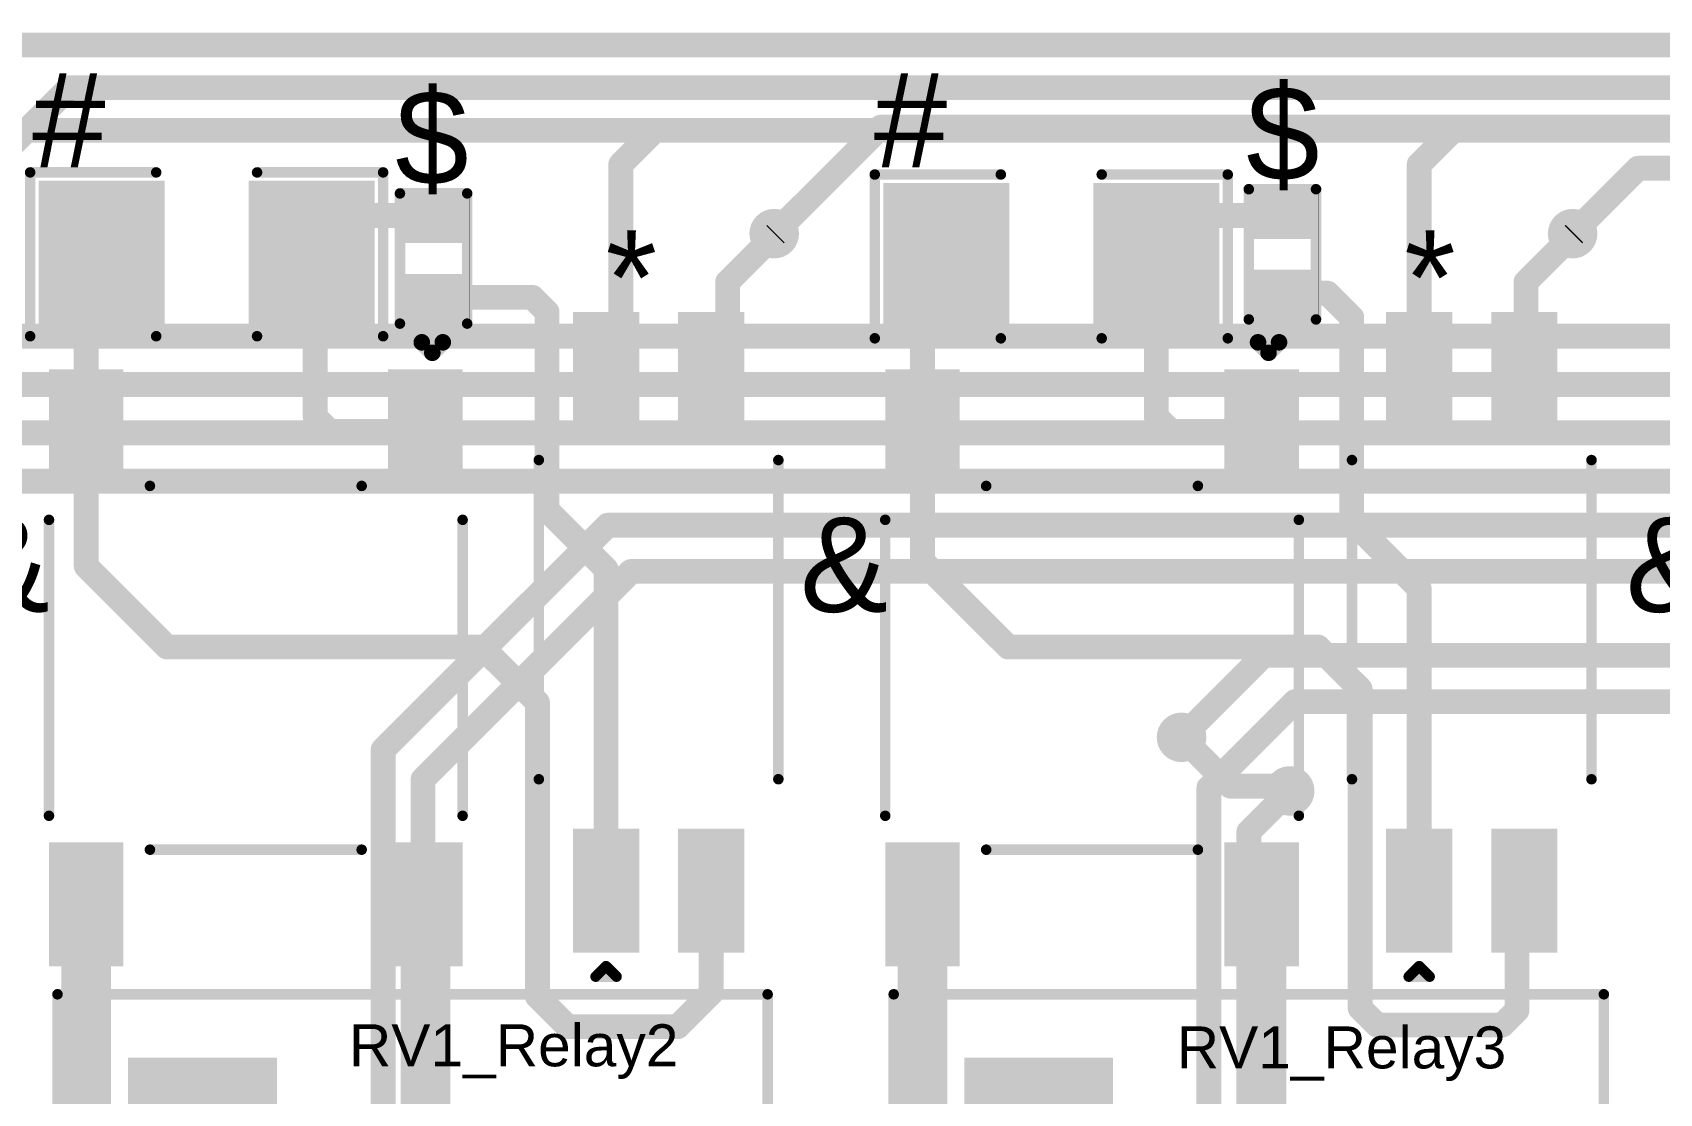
# Model space of a CAD drawing. Header units: millimetres. Extents: x -0.15 to 3.79, y -0.54 to 3.26.
# Drawn here: x 1.452 to 2.226, y 0.26 to 0.766 of the extents above; entities that cross this region are included whole.
import ezdxf

# ---------------------------------------------------------------- set-up
doc = ezdxf.new("R2010")
doc.units = ezdxf.units.MM
doc.header["$MEASUREMENT"] = 0
for name, color, linetype in [('BottomLayer', 5, 'Continuous'), ('BottomSolder', 6, 'Continuous'), ('MultiLayer', 9, 'Continuous'), ('PadHoleLayer', 156, 'Continuous'), ('TopLayer', 1, 'Continuous'), ('TopOverlay', 2, 'Continuous'), ('TopPaste', 8, 'Continuous'), ('TopSolder', 216, 'Continuous'), ('ViaHoleLayer', 16, 'Continuous')]:
    doc.layers.add(name, color=color, linetype=linetype)
doc.styles.add('Arial', font='', dxfattribs={"height": 0.2})
doc.styles.get('Arial').set_extended_font_data('Arial')

# ---------------------------------------------------------------- blocks, each defined once
blk = doc.blocks.new('ERZ_V07D680_8')
at = {"layer": 'BottomLayer'}
blk.add_hatch(color=5, dxfattribs=at).paths.add_polyline_path([(-0.13543, 0.0748), (-0.06457, 0.0748), (-0.06457, 0.00394), (-0.13543, 0.00394)])
h = blk.add_hatch(color=5, dxfattribs=at)
edge = h.paths.add_edge_path()
edge.add_arc((0.1, -0.03937), 0.03543, 0, 360)
at = {"layer": 'BottomSolder'}
h = blk.add_hatch(color=6, dxfattribs=at)
edge = h.paths.add_edge_path()
edge.add_arc((-0.1, 0.03937), 0.01575, 0, 360)
h = blk.add_hatch(color=6, dxfattribs=at)
edge = h.paths.add_edge_path()
edge.add_arc((0.1, -0.03937), 0.01575, 0, 360)
at = {"layer": 'MultiLayer'}
blk.add_hatch(color=9, dxfattribs=at).paths.add_polyline_path([(-0.13543, 0.0748), (-0.06457, 0.0748), (-0.06457, 0.00394), (-0.13543, 0.00394)])
h = blk.add_hatch(color=9, dxfattribs=at)
edge = h.paths.add_edge_path()
edge.add_arc((0.1, -0.03937), 0.03543, 0, 360)
at = {"layer": 'PadHoleLayer'}
h = blk.add_hatch(color=156, dxfattribs=at)
edge = h.paths.add_edge_path()
edge.add_arc((-0.1, 0.03937), 0.01575, 0, 360)
h = blk.add_hatch(color=156, dxfattribs=at)
edge = h.paths.add_edge_path()
edge.add_arc((0.1, -0.03937), 0.01575, 0, 360)
at = {"layer": 'TopLayer'}
blk.add_hatch(color=1, dxfattribs=at).paths.add_polyline_path([(-0.13543, 0.0748), (-0.06457, 0.0748), (-0.06457, 0.00394), (-0.13543, 0.00394)])
h = blk.add_hatch(color=1, dxfattribs=at)
edge = h.paths.add_edge_path()
edge.add_arc((0.1, -0.03937), 0.03543, 0, 360)
at = {"layer": 'TopSolder'}
h = blk.add_hatch(color=216, dxfattribs=at)
edge = h.paths.add_edge_path()
edge.add_arc((-0.1, 0.03937), 0.01575, 0, 360)
h = blk.add_hatch(color=216, dxfattribs=at)
edge = h.paths.add_edge_path()
edge.add_arc((0.1, -0.03937), 0.01575, 0, 360)
at = {"layer": 'TopOverlay', "const_width": 0.005}
for points in [[(-0.169, -0.104), (-0.169, 0.105)], [(-0.169, 0.105), (0.169, 0.105)], [(0.169, -0.104), (0.169, 0.105)], [(-0.169, -0.104), (0.169, -0.104)]]:
    blk.add_lwpolyline(points, dxfattribs=at)
at = {"layer": 'TopOverlay', "const_width": 0.0025}
for points in [[(-0.17025, 0.105, 1), (-0.16775, 0.105, 1)], [(-0.17025, 0.105, 1), (-0.16775, 0.105, 1)], [(0.16775, 0.105, 1), (0.17025, 0.105, 1)], [(0.16775, 0.105, 1), (0.17025, 0.105, 1)], [(-0.17025, -0.104, 1), (-0.16775, -0.104, 1)], [(-0.17025, -0.104, 1), (-0.16775, -0.104, 1)], [(0.16775, -0.104, 1), (0.17025, -0.104, 1)], [(0.16775, -0.104, 1), (0.17025, -0.104, 1)]]:
    blk.add_lwpolyline(points, format="xyb", close=True, dxfattribs=at)
blk = doc.blocks.new('ERZ_V07D680_9')
at = {"layer": 'BottomLayer'}
blk.add_hatch(color=5, dxfattribs=at).paths.add_polyline_path([(-0.13543, 0.0748), (-0.06457, 0.0748), (-0.06457, 0.00394), (-0.13543, 0.00394)])
h = blk.add_hatch(color=5, dxfattribs=at)
edge = h.paths.add_edge_path()
edge.add_arc((0.1, -0.03937), 0.03543, 0, 360)
at = {"layer": 'BottomSolder'}
h = blk.add_hatch(color=6, dxfattribs=at)
edge = h.paths.add_edge_path()
edge.add_arc((-0.1, 0.03937), 0.01575, 0, 360)
h = blk.add_hatch(color=6, dxfattribs=at)
edge = h.paths.add_edge_path()
edge.add_arc((0.1, -0.03937), 0.01575, 0, 360)
at = {"layer": 'MultiLayer'}
blk.add_hatch(color=9, dxfattribs=at).paths.add_polyline_path([(-0.13543, 0.0748), (-0.06457, 0.0748), (-0.06457, 0.00394), (-0.13543, 0.00394)])
h = blk.add_hatch(color=9, dxfattribs=at)
edge = h.paths.add_edge_path()
edge.add_arc((0.1, -0.03937), 0.03543, 0, 360)
at = {"layer": 'PadHoleLayer'}
h = blk.add_hatch(color=156, dxfattribs=at)
edge = h.paths.add_edge_path()
edge.add_arc((-0.1, 0.03937), 0.01575, 0, 360)
h = blk.add_hatch(color=156, dxfattribs=at)
edge = h.paths.add_edge_path()
edge.add_arc((0.1, -0.03937), 0.01575, 0, 360)
at = {"layer": 'TopLayer'}
blk.add_hatch(color=1, dxfattribs=at).paths.add_polyline_path([(-0.13543, 0.0748), (-0.06457, 0.0748), (-0.06457, 0.00394), (-0.13543, 0.00394)])
h = blk.add_hatch(color=1, dxfattribs=at)
edge = h.paths.add_edge_path()
edge.add_arc((0.1, -0.03937), 0.03543, 0, 360)
at = {"layer": 'TopSolder'}
h = blk.add_hatch(color=216, dxfattribs=at)
edge = h.paths.add_edge_path()
edge.add_arc((-0.1, 0.03937), 0.01575, 0, 360)
h = blk.add_hatch(color=216, dxfattribs=at)
edge = h.paths.add_edge_path()
edge.add_arc((0.1, -0.03937), 0.01575, 0, 360)
at = {"layer": 'TopOverlay', "const_width": 0.005}
for points in [[(-0.169, -0.104), (-0.169, 0.105)], [(-0.169, 0.105), (0.169, 0.105)], [(0.169, -0.104), (0.169, 0.105)], [(-0.169, -0.104), (0.169, -0.104)]]:
    blk.add_lwpolyline(points, dxfattribs=at)
at = {"layer": 'TopOverlay', "const_width": 0.0025}
for points in [[(-0.17025, 0.105, 1), (-0.16775, 0.105, 1)], [(-0.17025, 0.105, 1), (-0.16775, 0.105, 1)], [(0.16775, 0.105, 1), (0.17025, 0.105, 1)], [(0.16775, 0.105, 1), (0.17025, 0.105, 1)], [(-0.17025, -0.104, 1), (-0.16775, -0.104, 1)], [(-0.17025, -0.104, 1), (-0.16775, -0.104, 1)], [(0.16775, -0.104, 1), (0.17025, -0.104, 1)], [(0.16775, -0.104, 1), (0.17025, -0.104, 1)]]:
    blk.add_lwpolyline(points, format="xyb", close=True, dxfattribs=at)
blk = doc.blocks.new('C___1206_42')
at = {"layer": 'TopLayer'}
for points in [[(-0.08, 0.035), (-0.02, 0.035), (-0.02, -0.035), (-0.08, -0.035)], [(0.02, 0.035), (0.08, 0.035), (0.08, -0.035), (0.02, -0.035)]]:
    blk.add_hatch(color=1, dxfattribs=at).paths.add_polyline_path(points)
at = {"layer": 'TopPaste'}
for points in [[(-0.08, 0.035), (-0.02, 0.035), (-0.02, -0.035), (-0.08, -0.035)], [(0.02, 0.035), (0.08, 0.035), (0.08, -0.035), (0.02, -0.035)]]:
    blk.add_hatch(color=8, dxfattribs=at).paths.add_polyline_path(points)
at = {"layer": 'TopSolder'}
for points in [[(-0.08, 0.035), (-0.02, 0.035), (-0.02, -0.035), (-0.08, -0.035)], [(0.02, 0.035), (0.08, 0.035), (0.08, -0.035), (0.02, -0.035)]]:
    blk.add_hatch(color=216, dxfattribs=at).paths.add_polyline_path(points)
at = {"layer": 'TopOverlay', "const_width": 0.005}
for points in [[(-0.084, -0.039), (-0.084, 0.039)], [(-0.084, 0.039), (-0.024, 0.039)], [(0.024, 0.039), (0.084, 0.039)], [(0.084, -0.039), (0.084, 0.039)], [(-0.084, -0.039), (-0.024, -0.039)], [(0.024, -0.039), (0.084, -0.039)]]:
    blk.add_lwpolyline(points, dxfattribs=at)
at = {"layer": 'TopOverlay', "const_width": 0.0025}
for points in [[(-0.08525, 0.039, 1), (-0.08275, 0.039, 1)], [(-0.08525, 0.039, 1), (-0.08275, 0.039, 1)], [(-0.02525, 0.039, 1), (-0.02275, 0.039, 1)], [(0.02275, 0.039, 1), (0.02525, 0.039, 1)], [(0.08275, 0.039, 1), (0.08525, 0.039, 1)], [(0.08275, 0.039, 1), (0.08525, 0.039, 1)], [(-0.08525, -0.039, 1), (-0.08275, -0.039, 1)], [(-0.08525, -0.039, 1), (-0.08275, -0.039, 1)], [(-0.02525, -0.039, 1), (-0.02275, -0.039, 1)], [(0.02275, -0.039, 1), (0.02525, -0.039, 1)], [(0.08275, -0.039, 1), (0.08525, -0.039, 1)], [(0.08275, -0.039, 1), (0.08525, -0.039, 1)]]:
    blk.add_lwpolyline(points, format="xyb", close=True, dxfattribs=at)
blk = doc.blocks.new('C___1206_43')
at = {"layer": 'TopLayer'}
for points in [[(-0.08, 0.035), (-0.02, 0.035), (-0.02, -0.035), (-0.08, -0.035)], [(0.02, 0.035), (0.08, 0.035), (0.08, -0.035), (0.02, -0.035)]]:
    blk.add_hatch(color=1, dxfattribs=at).paths.add_polyline_path(points)
at = {"layer": 'TopPaste'}
for points in [[(-0.08, 0.035), (-0.02, 0.035), (-0.02, -0.035), (-0.08, -0.035)], [(0.02, 0.035), (0.08, 0.035), (0.08, -0.035), (0.02, -0.035)]]:
    blk.add_hatch(color=8, dxfattribs=at).paths.add_polyline_path(points)
at = {"layer": 'TopSolder'}
for points in [[(-0.08, 0.035), (-0.02, 0.035), (-0.02, -0.035), (-0.08, -0.035)], [(0.02, 0.035), (0.08, 0.035), (0.08, -0.035), (0.02, -0.035)]]:
    blk.add_hatch(color=216, dxfattribs=at).paths.add_polyline_path(points)
at = {"layer": 'TopOverlay', "const_width": 0.005}
for points in [[(-0.084, -0.039), (-0.084, 0.039)], [(-0.084, 0.039), (-0.024, 0.039)], [(0.024, 0.039), (0.084, 0.039)], [(0.084, -0.039), (0.084, 0.039)], [(-0.084, -0.039), (-0.024, -0.039)], [(0.024, -0.039), (0.084, -0.039)]]:
    blk.add_lwpolyline(points, dxfattribs=at)
at = {"layer": 'TopOverlay', "const_width": 0.0025}
for points in [[(-0.08525, 0.039, 1), (-0.08275, 0.039, 1)], [(-0.08525, 0.039, 1), (-0.08275, 0.039, 1)], [(-0.02525, 0.039, 1), (-0.02275, 0.039, 1)], [(0.02275, 0.039, 1), (0.02525, 0.039, 1)], [(0.08275, 0.039, 1), (0.08525, 0.039, 1)], [(0.08275, 0.039, 1), (0.08525, 0.039, 1)], [(-0.08525, -0.039, 1), (-0.08275, -0.039, 1)], [(-0.08525, -0.039, 1), (-0.08275, -0.039, 1)], [(-0.02525, -0.039, 1), (-0.02275, -0.039, 1)], [(0.02275, -0.039, 1), (0.02525, -0.039, 1)], [(0.08275, -0.039, 1), (0.08525, -0.039, 1)], [(0.08275, -0.039, 1), (0.08525, -0.039, 1)]]:
    blk.add_lwpolyline(points, format="xyb", close=True, dxfattribs=at)
blk = doc.blocks.new('SOP_4_1_27_________B____2_6___62')
at = {"layer": 'TopLayer'}
for points in [[(-0.15256, 0.04075), (-0.0935, 0.04075), (-0.0935, 0.00925), (-0.15256, 0.00925)], [(0.0935, 0.04075), (0.15256, 0.04075), (0.15256, 0.00925), (0.0935, 0.00925)], [(0.0935, 0.04075), (0.15256, 0.04075), (0.15256, 0.00925), (0.0935, 0.00925)], [(-0.15256, -0.00925), (-0.0935, -0.00925), (-0.0935, -0.04075), (-0.15256, -0.04075)], [(0.0935, -0.00925), (0.15256, -0.00925), (0.15256, -0.04075), (0.0935, -0.04075)]]:
    blk.add_hatch(color=1, dxfattribs=at).paths.add_polyline_path(points)
at = {"layer": 'TopPaste'}
for points in [[(-0.15256, 0.04075), (-0.0935, 0.04075), (-0.0935, 0.00925), (-0.15256, 0.00925)], [(0.0935, 0.04075), (0.15256, 0.04075), (0.15256, 0.00925), (0.0935, 0.00925)], [(0.0935, 0.04075), (0.15256, 0.04075), (0.15256, 0.00925), (0.0935, 0.00925)], [(-0.15256, -0.00925), (-0.0935, -0.00925), (-0.0935, -0.04075), (-0.15256, -0.04075)], [(0.0935, -0.00925), (0.15256, -0.00925), (0.15256, -0.04075), (0.0935, -0.04075)]]:
    blk.add_hatch(color=8, dxfattribs=at).paths.add_polyline_path(points)
at = {"layer": 'TopSolder'}
for points in [[(-0.15256, 0.04075), (-0.0935, 0.04075), (-0.0935, 0.00925), (-0.15256, 0.00925)], [(0.0935, 0.04075), (0.15256, 0.04075), (0.15256, 0.00925), (0.0935, 0.00925)], [(0.0935, 0.04075), (0.15256, 0.04075), (0.15256, 0.00925), (0.0935, 0.00925)], [(-0.15256, -0.00925), (-0.0935, -0.00925), (-0.0935, -0.04075), (-0.15256, -0.04075)], [(0.0935, -0.00925), (0.15256, -0.00925), (0.15256, -0.04075), (0.0935, -0.04075)]]:
    blk.add_hatch(color=216, dxfattribs=at).paths.add_polyline_path(points)
at = {"layer": 'TopOverlay', "const_width": 0.005}
for points in [[(-0.07, 0.057), (0.082, 0.057)], [(-0.164, 0.03), (-0.164, 0.02)], [(-0.164, 0.03), (-0.159, 0.025)], [(-0.159, 0.025), (-0.164, 0.02)], [(-0.07, -0.057), (0.082, -0.057)]]:
    blk.add_lwpolyline(points, dxfattribs=at)
at = {"layer": 'TopOverlay', "const_width": 0.0025}
for points in [[(-0.07125, 0.057, 1), (-0.06875, 0.057, 1)], [(0.08075, 0.057, 1), (0.08325, 0.057, 1)], [(-0.16525, 0.03, 1), (-0.16275, 0.03, 1)], [(-0.16525, 0.03, 1), (-0.16275, 0.03, 1)], [(-0.16025, 0.025, 1), (-0.15775, 0.025, 1)], [(-0.16025, 0.025, 1), (-0.15775, 0.025, 1)], [(-0.16525, 0.02, 1), (-0.16275, 0.02, 1)], [(-0.16525, 0.02, 1), (-0.16275, 0.02, 1)], [(-0.07125, -0.057, 1), (-0.06875, -0.057, 1)], [(0.08075, -0.057, 1), (0.08325, -0.057, 1)]]:
    blk.add_lwpolyline(points, format="xyb", close=True, dxfattribs=at)
blk = doc.blocks.new('SOP_4_1_27_________B____2_6___63')
at = {"layer": 'TopLayer'}
for points in [[(-0.15256, 0.04075), (-0.0935, 0.04075), (-0.0935, 0.00925), (-0.15256, 0.00925)], [(0.0935, 0.04075), (0.15256, 0.04075), (0.15256, 0.00925), (0.0935, 0.00925)], [(0.0935, 0.04075), (0.15256, 0.04075), (0.15256, 0.00925), (0.0935, 0.00925)], [(-0.15256, -0.00925), (-0.0935, -0.00925), (-0.0935, -0.04075), (-0.15256, -0.04075)], [(0.0935, -0.00925), (0.15256, -0.00925), (0.15256, -0.04075), (0.0935, -0.04075)]]:
    blk.add_hatch(color=1, dxfattribs=at).paths.add_polyline_path(points)
at = {"layer": 'TopPaste'}
for points in [[(-0.15256, 0.04075), (-0.0935, 0.04075), (-0.0935, 0.00925), (-0.15256, 0.00925)], [(0.0935, 0.04075), (0.15256, 0.04075), (0.15256, 0.00925), (0.0935, 0.00925)], [(0.0935, 0.04075), (0.15256, 0.04075), (0.15256, 0.00925), (0.0935, 0.00925)], [(-0.15256, -0.00925), (-0.0935, -0.00925), (-0.0935, -0.04075), (-0.15256, -0.04075)], [(0.0935, -0.00925), (0.15256, -0.00925), (0.15256, -0.04075), (0.0935, -0.04075)]]:
    blk.add_hatch(color=8, dxfattribs=at).paths.add_polyline_path(points)
at = {"layer": 'TopSolder'}
for points in [[(-0.15256, 0.04075), (-0.0935, 0.04075), (-0.0935, 0.00925), (-0.15256, 0.00925)], [(0.0935, 0.04075), (0.15256, 0.04075), (0.15256, 0.00925), (0.0935, 0.00925)], [(0.0935, 0.04075), (0.15256, 0.04075), (0.15256, 0.00925), (0.0935, 0.00925)], [(-0.15256, -0.00925), (-0.0935, -0.00925), (-0.0935, -0.04075), (-0.15256, -0.04075)], [(0.0935, -0.00925), (0.15256, -0.00925), (0.15256, -0.04075), (0.0935, -0.04075)]]:
    blk.add_hatch(color=216, dxfattribs=at).paths.add_polyline_path(points)
at = {"layer": 'TopOverlay', "const_width": 0.005}
for points in [[(-0.07, 0.057), (0.082, 0.057)], [(-0.164, 0.03), (-0.164, 0.02)], [(-0.164, 0.03), (-0.159, 0.025)], [(-0.159, 0.025), (-0.164, 0.02)], [(-0.07, -0.057), (0.082, -0.057)]]:
    blk.add_lwpolyline(points, dxfattribs=at)
at = {"layer": 'TopOverlay', "const_width": 0.0025}
for points in [[(-0.07125, 0.057, 1), (-0.06875, 0.057, 1)], [(0.08075, 0.057, 1), (0.08325, 0.057, 1)], [(-0.16525, 0.03, 1), (-0.16275, 0.03, 1)], [(-0.16525, 0.03, 1), (-0.16275, 0.03, 1)], [(-0.16025, 0.025, 1), (-0.15775, 0.025, 1)], [(-0.16025, 0.025, 1), (-0.15775, 0.025, 1)], [(-0.16525, 0.02, 1), (-0.16275, 0.02, 1)], [(-0.16525, 0.02, 1), (-0.16275, 0.02, 1)], [(-0.07125, -0.057, 1), (-0.06875, -0.057, 1)], [(0.08075, -0.057, 1), (0.08325, -0.057, 1)]]:
    blk.add_lwpolyline(points, format="xyb", close=True, dxfattribs=at)
blk = doc.blocks.new('R___0402_100')
at = {"layer": 'TopLayer'}
for points in [[(-0.0275, -0.0125), (-0.0275, 0.0125), (-0.0095, 0.0125), (-0.0095, -0.0125)], [(0.0095, -0.0125), (0.0095, 0.0125), (0.0275, 0.0125), (0.0275, -0.0125)]]:
    blk.add_hatch(color=1, dxfattribs=at).paths.add_polyline_path(points)
at = {"layer": 'TopPaste'}
for points in [[(-0.0275, -0.0125), (-0.0275, 0.0125), (-0.0095, 0.0125), (-0.0095, -0.0125)], [(0.0095, -0.0125), (0.0095, 0.0125), (0.0275, 0.0125), (0.0275, -0.0125)]]:
    blk.add_hatch(color=8, dxfattribs=at).paths.add_polyline_path(points)
at = {"layer": 'TopSolder'}
for points in [[(-0.02967, -0.01467), (-0.02967, 0.01467), (-0.00733, 0.01467), (-0.00733, -0.01467)], [(0.00733, -0.01467), (0.00733, 0.01467), (0.02967, 0.01467), (0.02967, -0.01467)]]:
    blk.add_hatch(color=216, dxfattribs=at).paths.add_polyline_path(points)
at = {"layer": 'TopOverlay'}
for points, const_width in [([(-0.031, 0.016), (0.031, 0.016)], 0.005), ([(-0.031, 0.016), (-0.031, -0.016)], 0.005), ([(0.031, 0.016), (0.031, -0.016)], 0.005), ([(-0.031, -0.016), (0.031, -0.016)], 0.005), ([(-0.032, -0.017), (0.032, -0.017)], 0.000127)]:
    blk.add_lwpolyline(points, dxfattribs=dict(at, const_width=const_width))
for points, const_width in [([(-0.03225, 0.016, 1), (-0.02975, 0.016, 1)], 0.0025), ([(-0.03225, 0.016, 1), (-0.02975, 0.016, 1)], 0.0025), ([(0.02975, 0.016, 1), (0.03225, 0.016, 1)], 0.0025), ([(0.02975, 0.016, 1), (0.03225, 0.016, 1)], 0.0025), ([(-0.03225, -0.016, 1), (-0.02975, -0.016, 1)], 0.0025), ([(-0.03225, -0.016, 1), (-0.02975, -0.016, 1)], 0.0025), ([(0.02975, -0.016, 1), (0.03225, -0.016, 1)], 0.0025), ([(0.02975, -0.016, 1), (0.03225, -0.016, 1)], 0.0025), ([(-0.03203, -0.017, 1), (-0.03197, -0.017, 1)], 0.0000635), ([(0.03197, -0.017, 1), (0.03203, -0.017, 1)], 0.0000635)]:
    blk.add_lwpolyline(points, format="xyb", close=True, dxfattribs=dict(at, const_width=const_width))
blk = doc.blocks.new('R___0402_101')
at = {"layer": 'TopLayer'}
for points in [[(-0.0275, -0.0125), (-0.0275, 0.0125), (-0.0095, 0.0125), (-0.0095, -0.0125)], [(0.0095, -0.0125), (0.0095, 0.0125), (0.0275, 0.0125), (0.0275, -0.0125)]]:
    blk.add_hatch(color=1, dxfattribs=at).paths.add_polyline_path(points)
at = {"layer": 'TopPaste'}
for points in [[(-0.0275, -0.0125), (-0.0275, 0.0125), (-0.0095, 0.0125), (-0.0095, -0.0125)], [(0.0095, -0.0125), (0.0095, 0.0125), (0.0275, 0.0125), (0.0275, -0.0125)]]:
    blk.add_hatch(color=8, dxfattribs=at).paths.add_polyline_path(points)
at = {"layer": 'TopSolder'}
for points in [[(-0.02967, -0.01467), (-0.02967, 0.01467), (-0.00733, 0.01467), (-0.00733, -0.01467)], [(0.00733, -0.01467), (0.00733, 0.01467), (0.02967, 0.01467), (0.02967, -0.01467)]]:
    blk.add_hatch(color=216, dxfattribs=at).paths.add_polyline_path(points)
at = {"layer": 'TopOverlay'}
for points, const_width in [([(-0.031, 0.016), (-0.031, -0.016)], 0.005), ([(-0.031, 0.016), (0.031, 0.016)], 0.005), ([(0.031, 0.016), (0.031, -0.016)], 0.005), ([(-0.031, -0.016), (0.031, -0.016)], 0.005), ([(-0.032, -0.017), (0.032, -0.017)], 0.000127)]:
    blk.add_lwpolyline(points, dxfattribs=dict(at, const_width=const_width))
for points, const_width in [([(-0.03225, 0.016, 1), (-0.02975, 0.016, 1)], 0.0025), ([(-0.03225, 0.016, 1), (-0.02975, 0.016, 1)], 0.0025), ([(0.02975, 0.016, 1), (0.03225, 0.016, 1)], 0.0025), ([(0.02975, 0.016, 1), (0.03225, 0.016, 1)], 0.0025), ([(-0.03225, -0.016, 1), (-0.02975, -0.016, 1)], 0.0025), ([(-0.03225, -0.016, 1), (-0.02975, -0.016, 1)], 0.0025), ([(0.02975, -0.016, 1), (0.03225, -0.016, 1)], 0.0025), ([(0.02975, -0.016, 1), (0.03225, -0.016, 1)], 0.0025), ([(-0.03203, -0.017, 1), (-0.03197, -0.017, 1)], 0.0000635), ([(0.03197, -0.017, 1), (0.03203, -0.017, 1)], 0.0000635)]:
    blk.add_lwpolyline(points, format="xyb", close=True, dxfattribs=dict(at, const_width=const_width))
blk = doc.blocks.new('ABS_184')
at = {"layer": 'TopLayer'}
for points in [[(-0.14213, 0.09843), (-0.08307, 0.09843), (-0.08307, 0.06299), (-0.14213, 0.06299)], [(0.08307, 0.09843), (0.14213, 0.09843), (0.14213, 0.06299), (0.08307, 0.06299)], [(-0.14213, -0.06299), (-0.08307, -0.06299), (-0.08307, -0.09843), (-0.14213, -0.09843)], [(0.08307, -0.06299), (0.14213, -0.06299), (0.14213, -0.09843), (0.08307, -0.09843)]]:
    blk.add_hatch(color=1, dxfattribs=at).paths.add_polyline_path(points)
at = {"layer": 'TopPaste'}
for points in [[(-0.14213, 0.09843), (-0.08307, 0.09843), (-0.08307, 0.06299), (-0.14213, 0.06299)], [(0.08307, 0.09843), (0.14213, 0.09843), (0.14213, 0.06299), (0.08307, 0.06299)], [(-0.14213, -0.06299), (-0.08307, -0.06299), (-0.08307, -0.09843), (-0.14213, -0.09843)], [(0.08307, -0.06299), (0.14213, -0.06299), (0.14213, -0.09843), (0.08307, -0.09843)]]:
    blk.add_hatch(color=8, dxfattribs=at).paths.add_polyline_path(points)
at = {"layer": 'TopSolder'}
for points in [[(-0.14213, 0.09843), (-0.08307, 0.09843), (-0.08307, 0.06299), (-0.14213, 0.06299)], [(0.08307, 0.09843), (0.14213, 0.09843), (0.14213, 0.06299), (0.08307, 0.06299)], [(-0.14213, -0.06299), (-0.08307, -0.06299), (-0.08307, -0.09843), (-0.14213, -0.09843)], [(0.08307, -0.06299), (0.14213, -0.06299), (0.14213, -0.09843), (0.08307, -0.09843)]]:
    blk.add_hatch(color=216, dxfattribs=at).paths.add_polyline_path(points)
at = {"layer": 'TopOverlay'}
for points, const_width in [([(0.07047, 0.09843), (-0.07047, 0.09843)], 0.005), ([(-0.15, 0.084), (-0.155, 0.089)], 0.00787), ([(-0.155, 0.079), (-0.155, 0.089)], 0.00787), ([(-0.155, 0.079), (-0.15, 0.084)], 0.00787), ([(-0.08661, -0.05039), (-0.08661, 0.05039)], 0.005), ([(0.08661, -0.05039), (0.08661, 0.05039)], 0.005), ([(0.07047, -0.09843), (-0.07047, -0.09843)], 0.005)]:
    blk.add_lwpolyline(points, dxfattribs=dict(at, const_width=const_width))
for points, const_width in [([(-0.07172, 0.09843, 1), (-0.06922, 0.09843, 1)], 0.0025), ([(0.06922, 0.09843, 1), (0.07172, 0.09843, 1)], 0.0025), ([(-0.15697, 0.089, 1), (-0.15303, 0.089, 1)], 0.00394), ([(-0.15697, 0.089, 1), (-0.15303, 0.089, 1)], 0.00394), ([(-0.15197, 0.084, 1), (-0.14803, 0.084, 1)], 0.00394), ([(-0.15197, 0.084, 1), (-0.14803, 0.084, 1)], 0.00394), ([(-0.15697, 0.079, 1), (-0.15303, 0.079, 1)], 0.00394), ([(-0.15697, 0.079, 1), (-0.15303, 0.079, 1)], 0.00394), ([(-0.08786, 0.05039, 1), (-0.08536, 0.05039, 1)], 0.0025), ([(0.08536, 0.05039, 1), (0.08786, 0.05039, 1)], 0.0025), ([(-0.08786, -0.05039, 1), (-0.08536, -0.05039, 1)], 0.0025), ([(0.08536, -0.05039, 1), (0.08786, -0.05039, 1)], 0.0025), ([(-0.07172, -0.09843, 1), (-0.06922, -0.09843, 1)], 0.0025), ([(0.06922, -0.09843, 1), (0.07172, -0.09843, 1)], 0.0025)]:
    blk.add_lwpolyline(points, format="xyb", close=True, dxfattribs=dict(at, const_width=const_width))
blk = doc.blocks.new('ABS_185')
at = {"layer": 'TopLayer'}
for points in [[(-0.14213, 0.09843), (-0.08307, 0.09843), (-0.08307, 0.06299), (-0.14213, 0.06299)], [(0.08307, 0.09843), (0.14213, 0.09843), (0.14213, 0.06299), (0.08307, 0.06299)], [(-0.14213, -0.06299), (-0.08307, -0.06299), (-0.08307, -0.09843), (-0.14213, -0.09843)], [(0.08307, -0.06299), (0.14213, -0.06299), (0.14213, -0.09843), (0.08307, -0.09843)]]:
    blk.add_hatch(color=1, dxfattribs=at).paths.add_polyline_path(points)
at = {"layer": 'TopPaste'}
for points in [[(-0.14213, 0.09843), (-0.08307, 0.09843), (-0.08307, 0.06299), (-0.14213, 0.06299)], [(0.08307, 0.09843), (0.14213, 0.09843), (0.14213, 0.06299), (0.08307, 0.06299)], [(-0.14213, -0.06299), (-0.08307, -0.06299), (-0.08307, -0.09843), (-0.14213, -0.09843)], [(0.08307, -0.06299), (0.14213, -0.06299), (0.14213, -0.09843), (0.08307, -0.09843)]]:
    blk.add_hatch(color=8, dxfattribs=at).paths.add_polyline_path(points)
at = {"layer": 'TopSolder'}
for points in [[(-0.14213, 0.09843), (-0.08307, 0.09843), (-0.08307, 0.06299), (-0.14213, 0.06299)], [(0.08307, 0.09843), (0.14213, 0.09843), (0.14213, 0.06299), (0.08307, 0.06299)], [(-0.14213, -0.06299), (-0.08307, -0.06299), (-0.08307, -0.09843), (-0.14213, -0.09843)], [(0.08307, -0.06299), (0.14213, -0.06299), (0.14213, -0.09843), (0.08307, -0.09843)]]:
    blk.add_hatch(color=216, dxfattribs=at).paths.add_polyline_path(points)
at = {"layer": 'TopOverlay'}
for points, const_width in [([(0.07047, 0.09843), (-0.07047, 0.09843)], 0.005), ([(-0.155, 0.079), (-0.155, 0.089)], 0.00787), ([(-0.15, 0.084), (-0.155, 0.089)], 0.00787), ([(-0.155, 0.079), (-0.15, 0.084)], 0.00787), ([(-0.08661, -0.05039), (-0.08661, 0.05039)], 0.005), ([(0.08661, -0.05039), (0.08661, 0.05039)], 0.005), ([(0.07047, -0.09843), (-0.07047, -0.09843)], 0.005)]:
    blk.add_lwpolyline(points, dxfattribs=dict(at, const_width=const_width))
for points, const_width in [([(-0.07172, 0.09843, 1), (-0.06922, 0.09843, 1)], 0.0025), ([(0.06922, 0.09843, 1), (0.07172, 0.09843, 1)], 0.0025), ([(-0.15697, 0.089, 1), (-0.15303, 0.089, 1)], 0.00394), ([(-0.15697, 0.089, 1), (-0.15303, 0.089, 1)], 0.00394), ([(-0.15197, 0.084, 1), (-0.14803, 0.084, 1)], 0.00394), ([(-0.15197, 0.084, 1), (-0.14803, 0.084, 1)], 0.00394), ([(-0.15697, 0.079, 1), (-0.15303, 0.079, 1)], 0.00394), ([(-0.15697, 0.079, 1), (-0.15303, 0.079, 1)], 0.00394), ([(-0.08786, 0.05039, 1), (-0.08536, 0.05039, 1)], 0.0025), ([(0.08536, 0.05039, 1), (0.08786, 0.05039, 1)], 0.0025), ([(-0.08786, -0.05039, 1), (-0.08536, -0.05039, 1)], 0.0025), ([(0.08536, -0.05039, 1), (0.08786, -0.05039, 1)], 0.0025), ([(-0.07172, -0.09843, 1), (-0.06922, -0.09843, 1)], 0.0025), ([(0.06922, -0.09843, 1), (0.07172, -0.09843, 1)], 0.0025)]:
    blk.add_lwpolyline(points, format="xyb", close=True, dxfattribs=dict(at, const_width=const_width))

msp = doc.modelspace()

# ---------------------------------------------------------------- hatches: boundary and pattern name
at = {"layer": 'BottomLayer'}
h = msp.add_hatch(color=5, dxfattribs=at)
edge = h.paths.add_edge_path()
edge.add_arc((1.80512, 0.66983), 0.01181, 0, 360)
h = msp.add_hatch(color=5, dxfattribs=at)
edge = h.paths.add_edge_path()
edge.add_arc((2.18512, 0.66983), 0.01181, 0, 360)
h = msp.add_hatch(color=5, dxfattribs=at)
edge = h.paths.add_edge_path()
edge.add_arc((1.999, 0.43), 0.01181, 0, 360)
h = msp.add_hatch(color=5, dxfattribs=at)
edge = h.paths.add_edge_path()
edge.add_arc((2.05046, 0.40446), 0.01181, 0, 360)
at = {"layer": 'BottomSolder'}
h = msp.add_hatch(color=6, dxfattribs=at)
edge = h.paths.add_edge_path()
edge.add_arc((1.80512, 0.66983), 0.00591, 0, 360)
h = msp.add_hatch(color=6, dxfattribs=at)
edge = h.paths.add_edge_path()
edge.add_arc((2.18512, 0.66983), 0.00591, 0, 360)
h = msp.add_hatch(color=6, dxfattribs=at)
edge = h.paths.add_edge_path()
edge.add_arc((1.999, 0.43), 0.00591, 0, 360)
h = msp.add_hatch(color=6, dxfattribs=at)
edge = h.paths.add_edge_path()
edge.add_arc((2.05046, 0.40446), 0.00591, 0, 360)
at = {"layer": 'TopLayer'}
h = msp.add_hatch(color=1, dxfattribs=at)
edge = h.paths.add_edge_path()
edge.add_arc((1.80512, 0.66983), 0.01181, 0, 360)
h = msp.add_hatch(color=1, dxfattribs=at)
edge = h.paths.add_edge_path()
edge.add_arc((2.18512, 0.66983), 0.01181, 0, 360)
h = msp.add_hatch(color=1, dxfattribs=at)
edge = h.paths.add_edge_path()
edge.add_arc((1.999, 0.43), 0.01181, 0, 360)
h = msp.add_hatch(color=1, dxfattribs=at)
edge = h.paths.add_edge_path()
edge.add_arc((2.05046, 0.40446), 0.01181, 0, 360)
at = {"layer": 'TopSolder'}
h = msp.add_hatch(color=216, dxfattribs=at)
edge = h.paths.add_edge_path()
edge.add_arc((1.80512, 0.66983), 0.00591, 0, 360)
h = msp.add_hatch(color=216, dxfattribs=at)
edge = h.paths.add_edge_path()
edge.add_arc((2.18512, 0.66983), 0.00591, 0, 360)
h = msp.add_hatch(color=216, dxfattribs=at)
edge = h.paths.add_edge_path()
edge.add_arc((1.999, 0.43), 0.00591, 0, 360)
h = msp.add_hatch(color=216, dxfattribs=at)
edge = h.paths.add_edge_path()
edge.add_arc((2.05046, 0.40446), 0.00591, 0, 360)
at = {"layer": 'ViaHoleLayer'}
h = msp.add_hatch(color=16, dxfattribs=at)
edge = h.paths.add_edge_path()
edge.add_arc((1.80512, 0.66983), 0.00591, 0, 360)
h = msp.add_hatch(color=16, dxfattribs=at)
edge = h.paths.add_edge_path()
edge.add_arc((2.18512, 0.66983), 0.00591, 0, 360)
h = msp.add_hatch(color=16, dxfattribs=at)
edge = h.paths.add_edge_path()
edge.add_arc((1.999, 0.43), 0.00591, 0, 360)
h = msp.add_hatch(color=16, dxfattribs=at)
edge = h.paths.add_edge_path()
edge.add_arc((2.05046, 0.40446), 0.00591, 0, 360)

# ---------------------------------------------------------------- linework, layer by layer
at = {"layer": 'BottomLayer', "const_width": 0.01181}
for points in [[(1.1, 0.75971), (2.51071, 0.75971)], [(1.40012, 0.66983), (1.46965, 0.73935)], [(1.46965, 0.73935), (2.51554, 0.73935)], [(1.80512, 0.66983), (1.85583, 0.72054)], [(1.85583, 0.72054), (2.52192, 0.72054)], [(2.18512, 0.66983), (2.21629, 0.701)], [(2.21629, 0.701), (2.52757, 0.701)], [(1.134, 0.621), (2.576, 0.621)], [(1.14, 0.598), (2.591, 0.598)], [(1.33, 0.575), (2.629, 0.575)], [(1.3352, 0.552), (2.643, 0.552)], [(1.619, 0.42412), (1.72588, 0.531)], [(1.72588, 0.531), (2.659, 0.531)], [(1.638, 0.41), (1.737, 0.509)], [(1.737, 0.509), (2.669, 0.509)], [(1.999, 0.43), (2.038, 0.469)], [(2.038, 0.469), (2.66, 0.469)], [(2.012, 0.406), (2.053, 0.447)], [(2.053, 0.447), (2.784, 0.447)], [(1.619, 0.023), (1.619, 0.42412)], [(1.638, 0.024), (1.638, 0.41)], [(2.012, 0.023), (2.012, 0.406)], [(2.031, 0.385), (2.05046, 0.40446)], [(2.031, 0.024), (2.031, 0.385)]]:
    msp.add_lwpolyline(points, dxfattribs=at)
at = {"layer": 'BottomLayer', "const_width": 0.00591}
for points in [[(1.46669, 0.73935, 1), (1.4726, 0.73935, 1)], [(1.46669, 0.73935, 1), (1.4726, 0.73935, 1)], [(1.85288, 0.72054, 1), (1.85879, 0.72054, 1)], [(1.85288, 0.72054, 1), (1.85879, 0.72054, 1)], [(2.21334, 0.701, 1), (2.21924, 0.701, 1)], [(2.21334, 0.701, 1), (2.21924, 0.701, 1)], [(1.80217, 0.66983, 1), (1.80807, 0.66983, 1)], [(2.18217, 0.66983, 1), (2.18807, 0.66983, 1)], [(1.72292, 0.531, 1), (1.72883, 0.531, 1)], [(1.72292, 0.531, 1), (1.72883, 0.531, 1)], [(1.73405, 0.509, 1), (1.73995, 0.509, 1)], [(1.73405, 0.509, 1), (1.73995, 0.509, 1)], [(2.03505, 0.469, 1), (2.04095, 0.469, 1)], [(2.03505, 0.469, 1), (2.04095, 0.469, 1)], [(2.05005, 0.447, 1), (2.05595, 0.447, 1)], [(2.05005, 0.447, 1), (2.05595, 0.447, 1)], [(1.99605, 0.43, 1), (2.00195, 0.43, 1)], [(1.61605, 0.42412, 1), (1.62195, 0.42412, 1)], [(1.61605, 0.42412, 1), (1.62195, 0.42412, 1)], [(1.63505, 0.41, 1), (1.64095, 0.41, 1)], [(1.63505, 0.41, 1), (1.64095, 0.41, 1)], [(2.00905, 0.406, 1), (2.01495, 0.406, 1)], [(2.00905, 0.406, 1), (2.01495, 0.406, 1)], [(2.0475, 0.40446, 1), (2.05341, 0.40446, 1)], [(2.02805, 0.385, 1), (2.03395, 0.385, 1)], [(2.02805, 0.385, 1), (2.03395, 0.385, 1)]]:
    msp.add_lwpolyline(points, format="xyb", close=True, dxfattribs=at)
at = {"layer": 'TopLayer'}
for points, const_width in [([(1.39111, 0.71904), (2.51831, 0.71904)], 0.01181), ([(1.73211, 0.70284), (1.74831, 0.71904)], 0.01181), ([(2.11211, 0.70284), (2.12831, 0.71904)], 0.01181), ([(1.73211, 0.60306), (1.73211, 0.70284)], 0.01181), ([(2.11211, 0.60306), (2.11211, 0.70284)], 0.01181), ([(1.58667, 0.659), (1.60617, 0.6785)], 0.01181), ([(1.60617, 0.6785), (1.643, 0.6785)], 0.01181), ([(1.987, 0.659), (2.0065, 0.6785)], 0.01181), ([(2.0065, 0.6785), (2.05, 0.6785)], 0.01181), ([(1.78295, 0.64682), (1.80553, 0.66941)], 0.01181), ([(1.80553, 0.66941), (1.80595, 0.66983)], 0.01181), ([(2.16295, 0.64682), (2.18553, 0.66941)], 0.01181), ([(2.18553, 0.66941), (2.18595, 0.66983)], 0.01181), ([(1.47769, 0.65269), (1.485, 0.66)], 0.01181), ([(1.47769, 0.5757), (1.47769, 0.65269)], 0.01181), ([(1.58667, 0.58262), (1.58667, 0.659)], 0.01181), ([(1.87569, 0.64769), (1.887, 0.659)], 0.01181), ([(1.987, 0.58262), (1.987, 0.659)], 0.01181), ([(1.78295, 0.58157), (1.78295, 0.64682)], 0.01181), ([(1.87569, 0.51381), (1.87569, 0.64769)], 0.01181), ([(2.16295, 0.58157), (2.16295, 0.64682)], 0.01181), ([(1.643, 0.6395), (1.69008, 0.6395)], 0.01181), ([(1.69008, 0.6395), (1.697, 0.63258)], 0.01181), ([(2.05, 0.6415), (2.0685, 0.6415)], 0.01181), ([(2.0685, 0.6415), (2.08, 0.63)], 0.01181), ([(1.697, 0.53823), (1.697, 0.63258)], 0.01181), ([(2.08, 0.533), (2.08, 0.63)], 0.01181), ([(1.73211, 0.58157), (1.73211, 0.60306)], 0.01181), ([(2.11211, 0.58157), (2.11211, 0.60306)], 0.01181), ([(1.58667, 0.58262), (1.59359, 0.5757)], 0.01181), ([(1.987, 0.58262), (1.99392, 0.5757)], 0.01181), ([(1.47769, 0.51148), (1.47769, 0.5757)], 0.01181), ([(1.59359, 0.5757), (1.63911, 0.5757)], 0.01181), ([(1.99392, 0.5757), (2.03711, 0.5757)], 0.01181), ([(1.697, 0.53823), (1.72511, 0.51012)], 0.01181), ([(2.08, 0.533), (2.11211, 0.50089)], 0.01181), ([(1.87569, 0.51381), (1.91653, 0.47298)], 0.01181), ([(1.47769, 0.51148), (1.51619, 0.47298)], 0.01181), ([(1.72511, 0.357), (1.72511, 0.51012)], 0.01181), ([(2.11211, 0.3355), (2.11211, 0.50089)], 0.01181), ([(1.51619, 0.47298), (1.66602, 0.47298)], 0.01181), ([(1.66602, 0.47298), (1.69247, 0.44653)], 0.01181), ([(1.91653, 0.47298), (2.06402, 0.47298)], 0.01181), ([(2.06402, 0.47298), (2.084, 0.453)], 0.01181), ([(2.084, 0.301), (2.084, 0.453)], 0.01181), ([(1.69247, 0.30653), (1.69247, 0.44653)], 0.01181), ([(1.999, 0.43), (2.02228, 0.40672)], 0.01181), ([(2.02228, 0.40672), (2.0482, 0.40672)], 0.01181), ([(2.0482, 0.40672), (2.05046, 0.40446)], 0.01181), ([(1.47769, 0.3505), (1.47769, 0.35613)], 0.02362), ([(1.87569, 0.3505), (1.87569, 0.3525)], 0.02362), ([(1.47769, 0.19394), (1.47769, 0.3505)], 0.02362), ([(1.63911, 0.18789), (1.63911, 0.3505)], 0.02362), ([(1.77511, 0.30811), (1.77511, 0.357)], 0.01181), ([(1.87569, 0.19031), (1.87569, 0.3505)], 0.02362), ([(2.03711, 0.18289), (2.03711, 0.3505)], 0.02362), ([(2.15861, 0.33338), (2.16073, 0.3355)], 0.01181), ([(2.16073, 0.3355), (2.16911, 0.3355)], 0.01181), ([(2.15861, 0.29992), (2.15861, 0.33338)], 0.01181), ([(1.69247, 0.30653), (1.7068, 0.2922)], 0.01181), ([(1.7592, 0.2922), (1.77511, 0.30811)], 0.01181), ([(2.084, 0.301), (2.092, 0.293)], 0.01181), ([(2.15169, 0.293), (2.15861, 0.29992)], 0.01181), ([(1.7068, 0.2922), (1.7592, 0.2922)], 0.01181), ([(2.092, 0.293), (2.15169, 0.293)], 0.01181)]:
    msp.add_lwpolyline(points, dxfattribs=dict(at, const_width=const_width))
for points, const_width in [([(1.74535, 0.71904, 1), (1.75126, 0.71904, 1)], 0.00591), ([(2.12535, 0.71904, 1), (2.13126, 0.71904, 1)], 0.00591), ([(1.72916, 0.70284, 1), (1.73506, 0.70284, 1)], 0.00591), ([(1.72916, 0.70284, 1), (1.73506, 0.70284, 1)], 0.00591), ([(2.10916, 0.70284, 1), (2.11506, 0.70284, 1)], 0.00591), ([(2.10916, 0.70284, 1), (2.11506, 0.70284, 1)], 0.00591), ([(1.60321, 0.6785, 1), (1.60912, 0.6785, 1)], 0.00591), ([(1.60321, 0.6785, 1), (1.60912, 0.6785, 1)], 0.00591), ([(1.64005, 0.6785, 1), (1.64595, 0.6785, 1)], 0.00591), ([(2.00355, 0.6785, 1), (2.00945, 0.6785, 1)], 0.00591), ([(2.00355, 0.6785, 1), (2.00945, 0.6785, 1)], 0.00591), ([(2.04705, 0.6785, 1), (2.05295, 0.6785, 1)], 0.00591), ([(1.80258, 0.66941, 1), (1.80849, 0.66941, 1)], 0.00591), ([(1.80258, 0.66941, 1), (1.80849, 0.66941, 1)], 0.00591), ([(1.803, 0.66983, 1), (1.8089, 0.66983, 1)], 0.00591), ([(2.18258, 0.66941, 1), (2.18849, 0.66941, 1)], 0.00591), ([(2.18258, 0.66941, 1), (2.18849, 0.66941, 1)], 0.00591), ([(2.183, 0.66983, 1), (2.1889, 0.66983, 1)], 0.00591), ([(1.47474, 0.65269, 1), (1.48065, 0.65269, 1)], 0.00591), ([(1.47474, 0.65269, 1), (1.48065, 0.65269, 1)], 0.00591), ([(1.48205, 0.66, 1), (1.48795, 0.66, 1)], 0.00591), ([(1.58371, 0.659, 1), (1.58962, 0.659, 1)], 0.00591), ([(1.58371, 0.659, 1), (1.58962, 0.659, 1)], 0.00591), ([(1.88405, 0.659, 1), (1.88995, 0.659, 1)], 0.00591), ([(1.98405, 0.659, 1), (1.98995, 0.659, 1)], 0.00591), ([(1.98405, 0.659, 1), (1.98995, 0.659, 1)], 0.00591), ([(1.77999, 0.64682, 1), (1.7859, 0.64682, 1)], 0.00591), ([(1.77999, 0.64682, 1), (1.7859, 0.64682, 1)], 0.00591), ([(1.87274, 0.64769, 1), (1.87865, 0.64769, 1)], 0.00591), ([(1.87274, 0.64769, 1), (1.87865, 0.64769, 1)], 0.00591), ([(2.15999, 0.64682, 1), (2.1659, 0.64682, 1)], 0.00591), ([(2.15999, 0.64682, 1), (2.1659, 0.64682, 1)], 0.00591), ([(1.64005, 0.6395, 1), (1.64595, 0.6395, 1)], 0.00591), ([(1.68713, 0.6395, 1), (1.69303, 0.6395, 1)], 0.00591), ([(1.68713, 0.6395, 1), (1.69303, 0.6395, 1)], 0.00591), ([(2.04705, 0.6415, 1), (2.05295, 0.6415, 1)], 0.00591), ([(2.06555, 0.6415, 1), (2.07145, 0.6415, 1)], 0.00591), ([(2.06555, 0.6415, 1), (2.07145, 0.6415, 1)], 0.00591), ([(1.69405, 0.63258, 1), (1.69995, 0.63258, 1)], 0.00591), ([(1.69405, 0.63258, 1), (1.69995, 0.63258, 1)], 0.00591), ([(2.07705, 0.63, 1), (2.08295, 0.63, 1)], 0.00591), ([(2.07705, 0.63, 1), (2.08295, 0.63, 1)], 0.00591), ([(1.72916, 0.60306, 1), (1.73506, 0.60306, 1)], 0.00591), ([(1.72916, 0.60306, 1), (1.73506, 0.60306, 1)], 0.00591), ([(2.10916, 0.60306, 1), (2.11506, 0.60306, 1)], 0.00591), ([(2.10916, 0.60306, 1), (2.11506, 0.60306, 1)], 0.00591), ([(1.58371, 0.58262, 1), (1.58962, 0.58262, 1)], 0.00591), ([(1.58371, 0.58262, 1), (1.58962, 0.58262, 1)], 0.00591), ([(1.98405, 0.58262, 1), (1.98995, 0.58262, 1)], 0.00591), ([(1.98405, 0.58262, 1), (1.98995, 0.58262, 1)], 0.00591), ([(1.47474, 0.5757, 1), (1.48065, 0.5757, 1)], 0.00591), ([(1.47474, 0.5757, 1), (1.48065, 0.5757, 1)], 0.00591), ([(1.59063, 0.5757, 1), (1.59654, 0.5757, 1)], 0.00591), ([(1.59063, 0.5757, 1), (1.59654, 0.5757, 1)], 0.00591), ([(1.63616, 0.5757, 1), (1.64206, 0.5757, 1)], 0.00591), ([(1.72916, 0.58157, 1), (1.73506, 0.58157, 1)], 0.00591), ([(1.77999, 0.58157, 1), (1.7859, 0.58157, 1)], 0.00591), ([(1.99097, 0.5757, 1), (1.99687, 0.5757, 1)], 0.00591), ([(1.99097, 0.5757, 1), (1.99687, 0.5757, 1)], 0.00591), ([(2.03416, 0.5757, 1), (2.04006, 0.5757, 1)], 0.00591), ([(2.10916, 0.58157, 1), (2.11506, 0.58157, 1)], 0.00591), ([(2.15999, 0.58157, 1), (2.1659, 0.58157, 1)], 0.00591), ([(1.69405, 0.53823, 1), (1.69995, 0.53823, 1)], 0.00591), ([(1.69405, 0.53823, 1), (1.69995, 0.53823, 1)], 0.00591), ([(2.07705, 0.533, 1), (2.08295, 0.533, 1)], 0.00591), ([(2.07705, 0.533, 1), (2.08295, 0.533, 1)], 0.00591), ([(1.87274, 0.51381, 1), (1.87865, 0.51381, 1)], 0.00591), ([(1.87274, 0.51381, 1), (1.87865, 0.51381, 1)], 0.00591), ([(1.47474, 0.51148, 1), (1.48065, 0.51148, 1)], 0.00591), ([(1.47474, 0.51148, 1), (1.48065, 0.51148, 1)], 0.00591), ([(1.72216, 0.51012, 1), (1.72806, 0.51012, 1)], 0.00591), ([(1.72216, 0.51012, 1), (1.72806, 0.51012, 1)], 0.00591), ([(2.10916, 0.50089, 1), (2.11506, 0.50089, 1)], 0.00591), ([(2.10916, 0.50089, 1), (2.11506, 0.50089, 1)], 0.00591), ([(1.51324, 0.47298, 1), (1.51915, 0.47298, 1)], 0.00591), ([(1.51324, 0.47298, 1), (1.51915, 0.47298, 1)], 0.00591), ([(1.66307, 0.47298, 1), (1.66898, 0.47298, 1)], 0.00591), ([(1.66307, 0.47298, 1), (1.66898, 0.47298, 1)], 0.00591), ([(1.91357, 0.47298, 1), (1.91948, 0.47298, 1)], 0.00591), ([(1.91357, 0.47298, 1), (1.91948, 0.47298, 1)], 0.00591), ([(2.06107, 0.47298, 1), (2.06698, 0.47298, 1)], 0.00591), ([(2.06107, 0.47298, 1), (2.06698, 0.47298, 1)], 0.00591), ([(2.08105, 0.453, 1), (2.08695, 0.453, 1)], 0.00591), ([(2.08105, 0.453, 1), (2.08695, 0.453, 1)], 0.00591), ([(1.68952, 0.44653, 1), (1.69542, 0.44653, 1)], 0.00591), ([(1.68952, 0.44653, 1), (1.69542, 0.44653, 1)], 0.00591), ([(1.99605, 0.43, 1), (2.00195, 0.43, 1)], 0.00591), ([(2.01933, 0.40672, 1), (2.02524, 0.40672, 1)], 0.00591), ([(2.01933, 0.40672, 1), (2.02524, 0.40672, 1)], 0.00591), ([(2.04524, 0.40672, 1), (2.05115, 0.40672, 1)], 0.00591), ([(2.04524, 0.40672, 1), (2.05115, 0.40672, 1)], 0.00591), ([(2.0475, 0.40446, 1), (2.05341, 0.40446, 1)], 0.00591), ([(1.47179, 0.35613, 1), (1.4836, 0.35613, 1)], 0.01181), ([(1.86979, 0.3525, 1), (1.8816, 0.3525, 1)], 0.01181), ([(1.47179, 0.3505, 1), (1.4836, 0.3505, 1)], 0.01181), ([(1.47179, 0.3505, 1), (1.4836, 0.3505, 1)], 0.01181), ([(1.63321, 0.3505, 1), (1.64502, 0.3505, 1)], 0.01181), ([(1.72216, 0.357, 1), (1.72806, 0.357, 1)], 0.00591), ([(1.77216, 0.357, 1), (1.77806, 0.357, 1)], 0.00591), ([(1.86979, 0.3505, 1), (1.8816, 0.3505, 1)], 0.01181), ([(1.86979, 0.3505, 1), (1.8816, 0.3505, 1)], 0.01181), ([(2.03121, 0.3505, 1), (2.04302, 0.3505, 1)], 0.01181), ([(2.10916, 0.3355, 1), (2.11506, 0.3355, 1)], 0.00591), ([(2.15778, 0.3355, 1), (2.16369, 0.3355, 1)], 0.00591), ([(2.15778, 0.3355, 1), (2.16369, 0.3355, 1)], 0.00591), ([(2.16616, 0.3355, 1), (2.17206, 0.3355, 1)], 0.00591), ([(2.15566, 0.33338, 1), (2.16156, 0.33338, 1)], 0.00591), ([(2.15566, 0.33338, 1), (2.16156, 0.33338, 1)], 0.00591), ([(1.68952, 0.30653, 1), (1.69542, 0.30653, 1)], 0.00591), ([(1.68952, 0.30653, 1), (1.69542, 0.30653, 1)], 0.00591), ([(1.77216, 0.30811, 1), (1.77806, 0.30811, 1)], 0.00591), ([(1.77216, 0.30811, 1), (1.77806, 0.30811, 1)], 0.00591), ([(2.08105, 0.301, 1), (2.08695, 0.301, 1)], 0.00591), ([(2.08105, 0.301, 1), (2.08695, 0.301, 1)], 0.00591), ([(2.15566, 0.29992, 1), (2.16156, 0.29992, 1)], 0.00591), ([(2.15566, 0.29992, 1), (2.16156, 0.29992, 1)], 0.00591), ([(1.70385, 0.2922, 1), (1.70976, 0.2922, 1)], 0.00591), ([(1.70385, 0.2922, 1), (1.70976, 0.2922, 1)], 0.00591), ([(1.75624, 0.2922, 1), (1.76215, 0.2922, 1)], 0.00591), ([(1.75624, 0.2922, 1), (1.76215, 0.2922, 1)], 0.00591), ([(2.08905, 0.293, 1), (2.09495, 0.293, 1)], 0.00591), ([(2.08905, 0.293, 1), (2.09495, 0.293, 1)], 0.00591), ([(2.14874, 0.293, 1), (2.15464, 0.293, 1)], 0.00591), ([(2.14874, 0.293, 1), (2.15464, 0.293, 1)], 0.00591)]:
    msp.add_lwpolyline(points, format="xyb", close=True, dxfattribs=dict(at, const_width=const_width))

# ---------------------------------------------------------------- block references
for name, p in [('C___1206_43', (1.535, 0.66)), ('C___1206_42', (1.937, 0.659)), ('ERZ_V07D680_9', (1.633, 0.20263)), ('ERZ_V07D680_8', (2.031, 0.20263))]:
    msp.add_blockref(name, p)
for name, p, rotation in [('R___0402_101', (1.643, 0.658), 90), ('R___0402_100', (2.047, 0.66), 90), ('SOP_4_1_27_________B____2_6___63', (1.75011, 0.48003), 90), ('SOP_4_1_27_________B____2_6___62', (2.13711, 0.48003), 90), ('ABS_185', (1.5584, 0.4631), 270), ('ABS_184', (1.9564, 0.4631), 270)]:
    msp.add_blockref(name, p, dxfattribs=dict(rotation=rotation))

# ---------------------------------------------------------------- texts
at = {"layer": 'TopOverlay', "style": 'Arial'}
for s, height, p in [('#', 0.045, (1.452, 0.70148)), ('#', 0.045, (1.8525, 0.70148)), ('$', 0.045, (2.02975, 0.69504)), ('$', 0.045, (1.62475, 0.69304)), ('*', 0.045, (1.72491, 0.62646)), ('*', 0.045, (2.105, 0.62646)), ('&', 0.045, (1.41837, 0.48975)), ('&', 0.045, (1.81737, 0.48975)), ('&', 0.045, (2.21037, 0.48975)), ('RV1_Relay2', 0.02, (1.6027, 0.27334)), ('RV1_Relay3', 0.02, (1.9967, 0.27234))]:
    msp.add_text(s, height=height, dxfattribs=at).set_placement(p)

doc.saveas('drawing.dxf')
